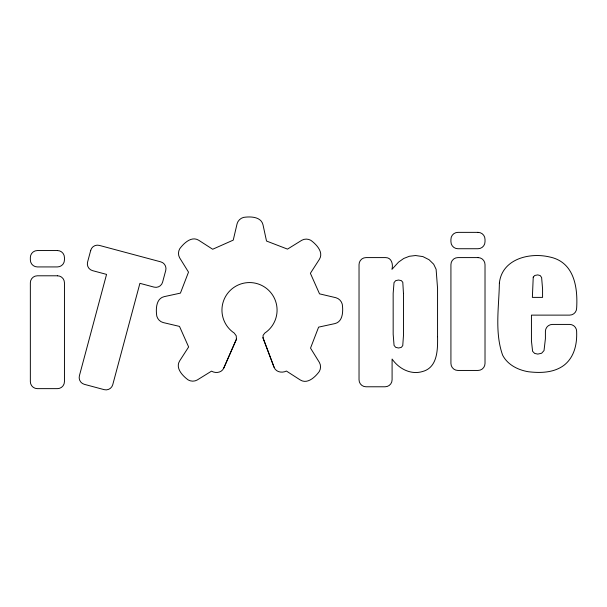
<?xml version="1.0" encoding="UTF-8"?>
<svg xmlns="http://www.w3.org/2000/svg" width="607" height="607" viewBox="0 0 607 607"><rect width="100%" height="100%" fill="white"/><g stroke="black" fill="none" stroke-linecap="round" stroke-linejoin="round"><path stroke-width="0.91" d="M236.419 339.222L236.244 335.808L234.211 333.053A27.565 27.565 0 0 1 228.786 291.959A27.565 27.565 0 0 1 270.244 291.959A27.565 27.565 0 0 1 264.819 333.053L263.089 335.352L263.089 338.228L274.091 367.288C275.919 372.22 282.096 373.229 286.413 371.052L300.306 379.99C306.899 384.11 313.819 378.169 317.886 373.305C320.746 370.543 321.391 365.846 319.373 362.417L310.526 348.122L318.607 327.135L334.829 323.614C342.401 321.869 343.099 312.764 342.53 306.459C342.606 302.476 339.738 298.705 335.883 297.703L319.525 293.849L310.389 273.294L319.381 259.341C323.501 252.747 317.552 245.82 312.688 241.761C309.927 238.892 305.23 238.255 301.8 240.266L287.506 249.113L266.519 241.04L263.006 224.81C261.253 217.238 252.155 216.54 245.843 217.109C241.867 217.04 238.088 219.909 237.087 223.755L233.24 240.122L212.685 249.249L198.724 240.266C192.131 236.146 185.203 242.087 181.144 246.95C178.283 249.712 177.639 254.409 179.657 257.838L188.504 272.133L180.423 293.12L164.201 296.641C156.621 298.386 155.931 307.491 156.5 313.796C156.424 317.78 159.292 321.551 163.146 322.552L179.505 326.407L188.633 346.961L179.649 360.915C175.529 367.508 181.47 374.436 186.334 378.495C189.096 381.363 193.8 382 197.229 379.99L211.509 371.15C215.629 373.548 221.714 372.789 223.771 368.07L236.419 339.222L223.771 368.07M262.914 337.515L274.091 367.288M403.458 293.371L403.458 335.701L402.752 345.626L401.288 347.409L398.556 348.008L395.703 347.356L394.064 345.413L393.169 334.267L393.161 293.401L394.019 282.634L395.627 280.684L398.473 280.039L401.326 280.601L402.79 282.285L403.458 293.371M437.564 336.695C437.746 349.442 437.738 367.546 422.419 371.56C410.651 375.043 398.769 368.677 392.092 359.025L392.092 379.785A6.996 6.996 0 0 1 385.096 386.78L366.029 386.78A6.996 6.996 0 0 1 359.033 379.785L359.033 264.599A6.996 6.996 0 0 1 366.029 257.596L385.627 257.596C391.69 257.505 393.336 264.599 391.932 269.379L398.549 262.133L403.754 258.453L409.414 256.26L415.575 255.532L422.874 256.586L429.081 259.728L433.671 264.212L436.107 269.273L437.564 288.424L437.564 336.695M533.234 277.111L532.369 297.384L542.575 297.384L542.575 288.993L541.619 277.498L540.177 275.555L537.734 274.903L534.79 275.457L533.234 277.111M499.386 282.976C499.007 306.816 494.5 332.279 502.634 355.186C507.627 364.815 517.93 369.944 528.249 371.727C540.313 373.161 553.622 372.895 563.812 365.414C574.199 357.477 577.136 344.381 576.65 331.923L576.65 331.422A6.996 6.996 0 0 0 569.654 324.419L552.408 324.419A6.996 6.996 0 0 0 545.405 331.422L545.405 338.668L544.031 350.558L541.634 353.236L537.825 354.093L534.668 353.433L532.605 351.309L531.436 340.914L531.436 315.124L569.654 315.124A6.996 6.996 0 0 0 576.65 308.121C577.925 286.891 574.04 261.746 549.282 256.898C529.228 252.269 502.057 259.03 499.386 282.976M90.724 250.334L87.583 262.065A6.996 6.996 0 0 0 92.53 270.639L106.559 274.394L79.396 375.763A6.996 6.996 0 0 0 84.343 384.337L104.176 389.648A6.996 6.996 0 0 0 112.75 384.701L139.913 283.332L154.026 287.111A6.996 6.996 0 0 0 162.6 282.164L165.741 270.434A6.996 6.996 0 0 0 160.794 261.86L99.298 245.387A6.996 6.996 0 0 0 90.724 250.334M478.02 232.36L457.921 232.36A6.996 6.996 0 0 0 450.925 239.355L450.925 241.73A6.996 6.996 0 0 0 457.921 248.733L478.02 248.733A6.996 6.996 0 0 0 485.016 241.73L485.016 239.355A6.996 6.996 0 0 0 478.02 232.36M57.445 250.554L37.346 250.554A6.996 6.996 0 0 0 30.35 257.55L30.35 259.925A6.996 6.996 0 0 0 37.346 266.928L57.445 266.928A6.996 6.996 0 0 0 64.448 259.925L64.448 257.55A6.996 6.996 0 0 0 57.445 250.554M478.02 257.596L457.921 257.596A6.996 6.996 0 0 0 450.925 264.599L450.925 363.449A6.996 6.996 0 0 0 457.921 370.445L478.02 370.445A6.996 6.996 0 0 0 485.016 363.449L485.016 264.599A6.996 6.996 0 0 0 478.02 257.596M57.445 275.79L37.346 275.79A6.996 6.996 0 0 0 30.35 282.794L30.35 381.644A6.996 6.996 0 0 0 37.346 388.639L57.445 388.639A6.996 6.996 0 0 0 64.448 381.644L64.448 282.794A6.996 6.996 0 0 0 57.445 275.79"/></g></svg>
